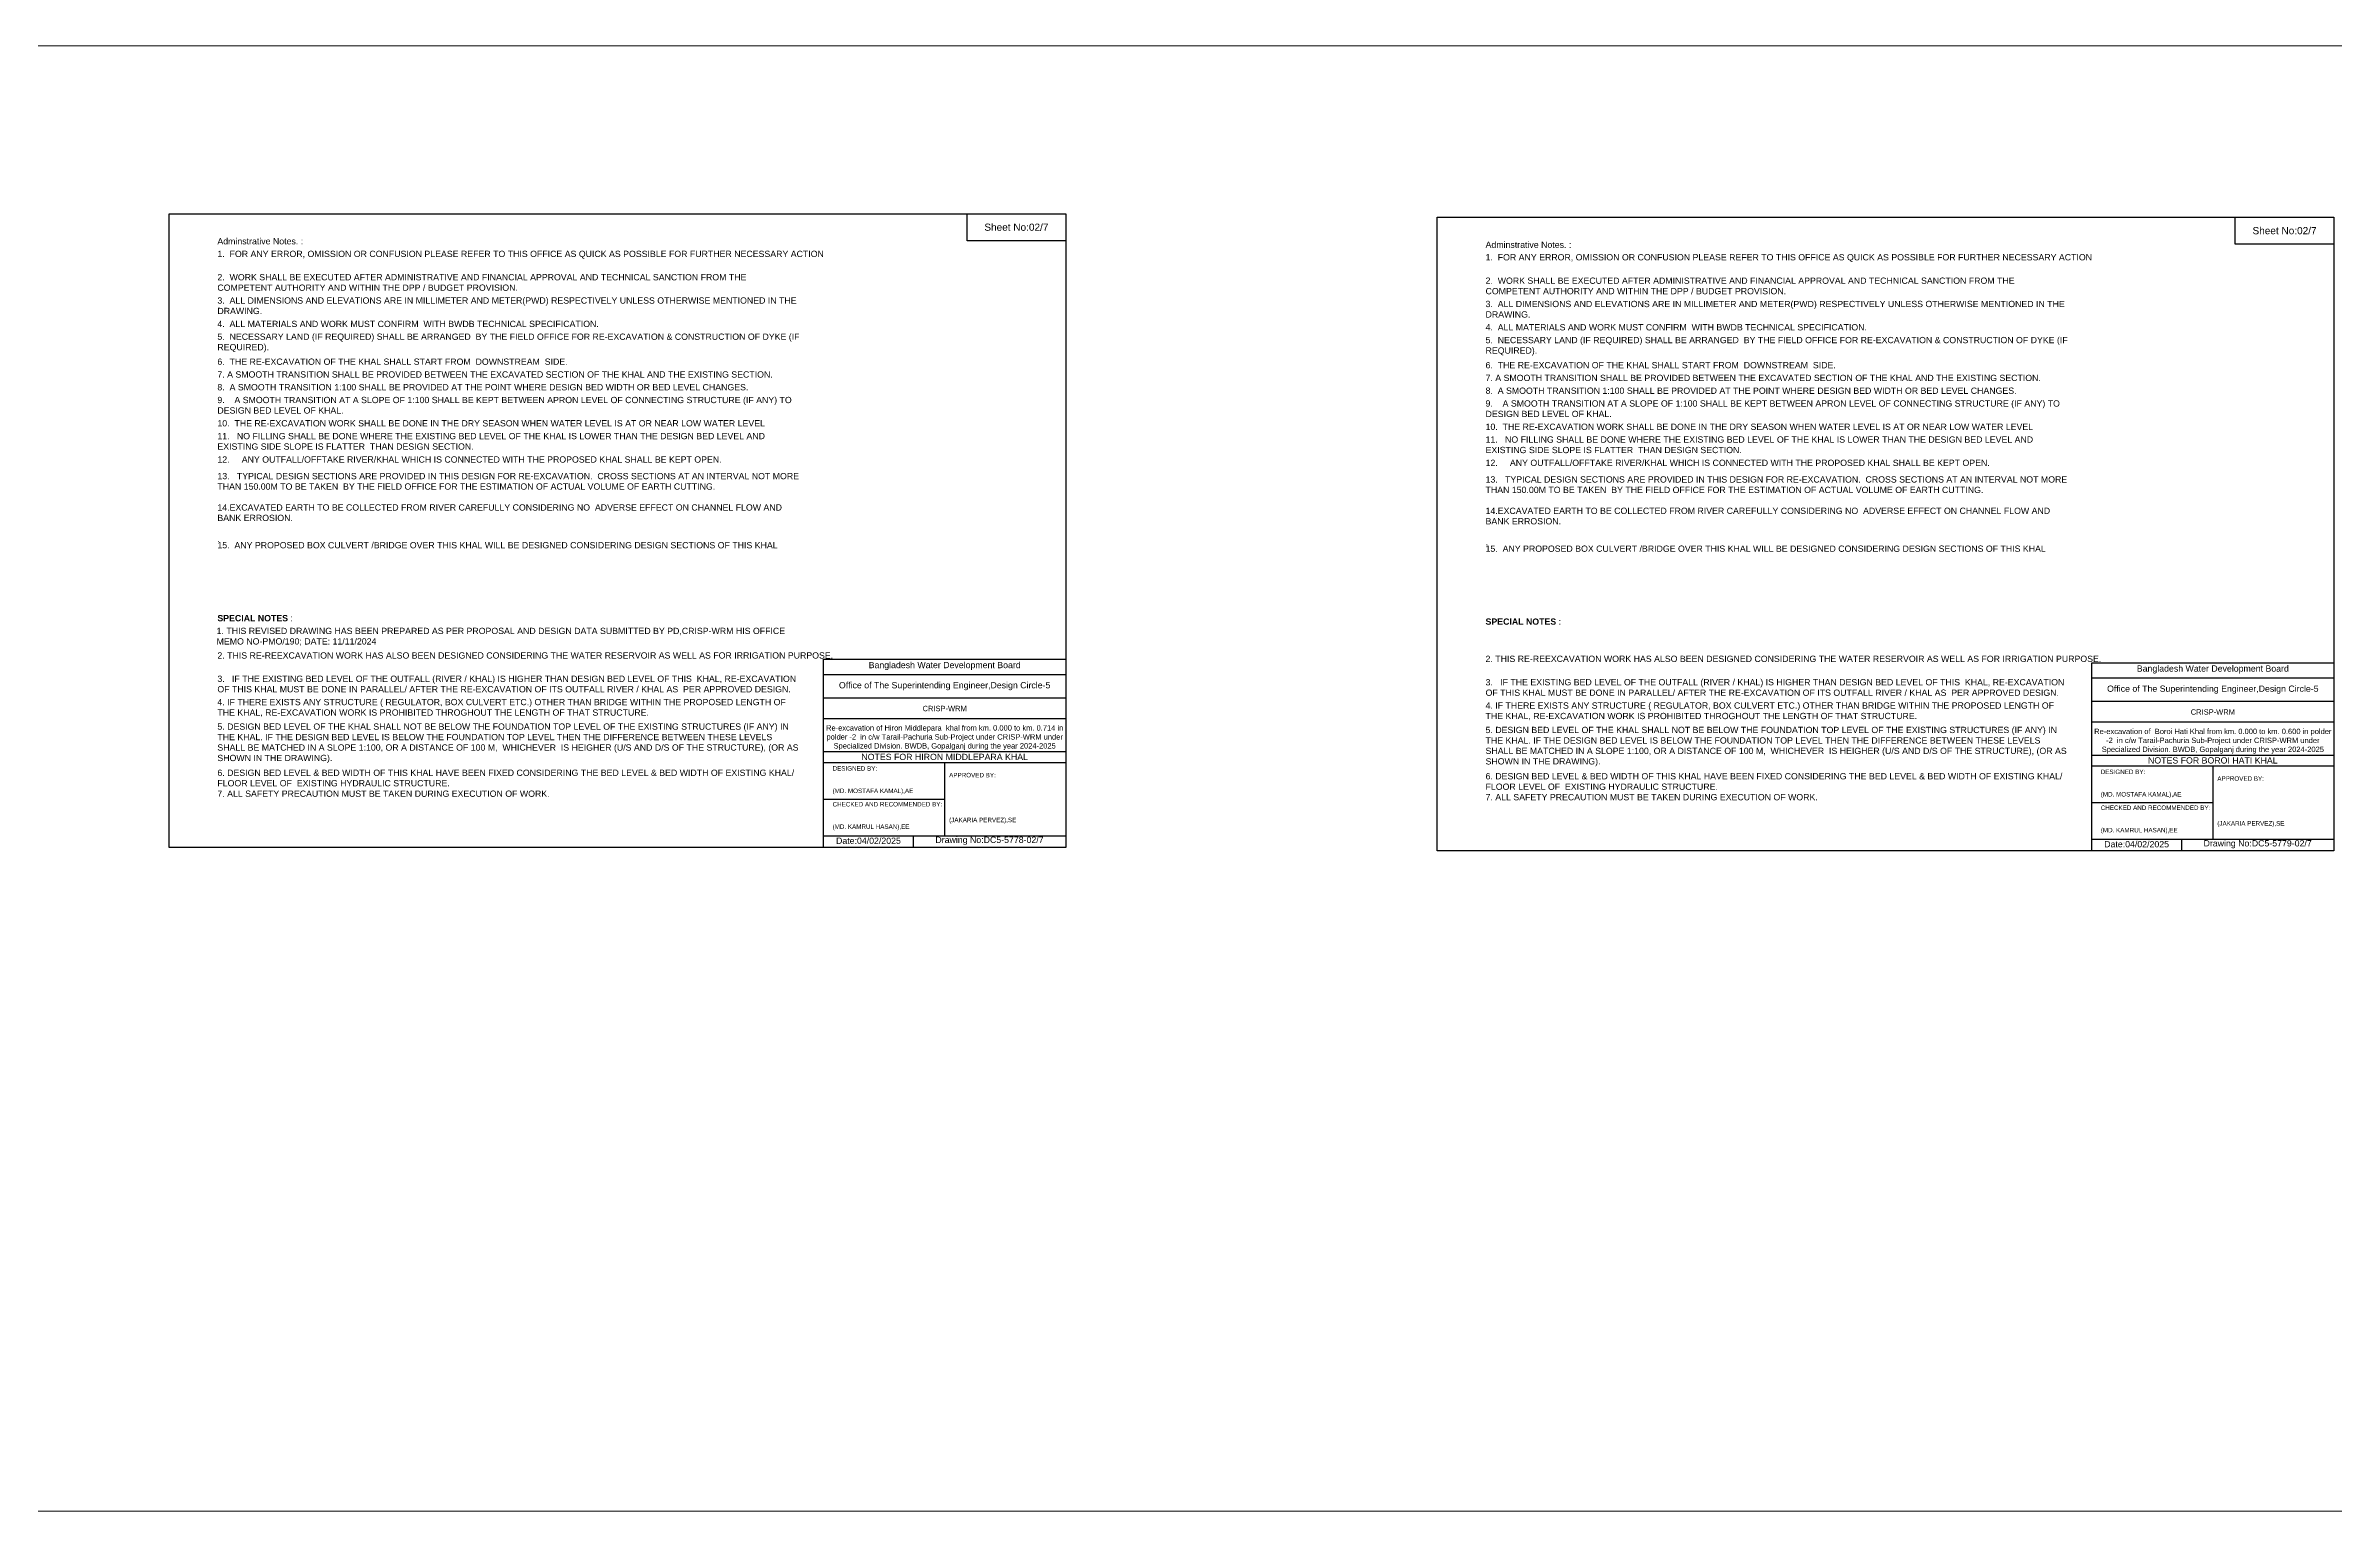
# Model space of a CAD drawing. Header units: inches. Extents: x 85948 to 293477, y -21150 to 8018.
# Drawn here: x 99659 to 120077, y -21150 to -8070 of the extents above; entities that cross this region are included whole.
import ezdxf

# ---------------------------------------------------------------- set-up
doc = ezdxf.new("R2010")
doc.units = ezdxf.units.IN
doc.header["$LTSCALE"] = 7
doc.header["$MEASUREMENT"] = 0
doc.layers.add('Cross Section Labels', color=7, linetype='Continuous', lineweight=9)
doc.styles.get("Standard").update_dxf_attribs({"font": 'arial.ttf'})

msp = doc.modelspace()

# ---------------------------------------------------------------- linework, layer by layer
for points in [[(100759, -9570), (108759, -9570), (108759, -15226), (100759, -15226)], [(107879, -9570), (108759, -9570), (108759, -9810), (107879, -9810)], [(112074, -9601), (120074, -9601), (120074, -15257), (112074, -15257)], [(119194, -9601), (120074, -9601), (120074, -9841), (119194, -9841)]]:
    msp.add_lwpolyline(points, close=True)
for points in [[(106599, -15226), (106599, -13546), (108759, -13546)], [(117914, -15257), (117914, -13577), (120074, -13577)], [(106599, -13682), (108759, -13682)], [(117914, -13713), (120074, -13713)], [(106599, -13890), (108759, -13890)], [(106599, -14074), (108759, -14074)], [(117914, -13921), (120074, -13921)], [(117914, -14105), (120074, -14105)], [(106599, -14370), (108759, -14370)], [(106599, -14466), (108759, -14466)], [(107679, -14466), (107679, -15122)], [(117914, -14401), (120074, -14401)], [(117914, -14497), (120074, -14497)], [(118994, -14497), (118994, -15153)], [(106599, -14794), (107679, -14794)], [(117914, -14825), (118994, -14825)], [(106599, -15122), (108759, -15122)], [(107399, -15122), (107399, -15226)], [(117914, -15153), (120074, -15153)], [(118714, -15153), (118714, -15257)]]:
    msp.add_lwpolyline(points)
at = {"layer": 'Cross Section Labels'}
for p, q in [((87937, -8070), (293477, -8070)), ((293477, -21150), (85948, -21150))]:
    msp.add_line(p, q, dxfattribs=at)

# ---------------------------------------------------------------- texts
for s, insert, char_height, width, attachment_point in [('Adminstrative Notes. :', (101190, -9787), 56, 5200, 1), ('1.  FOR ANY ERROR, OMISSION OR CONFUSION PLEASE REFER TO THIS OFFICE AS QUICK AS POSSIBLE FOR FURTHER NECESSARY ACTION', (101190, -9900), 56, 5200, 1), ('Adminstrative Notes. :', (112505, -9818), 56, 5200, 1), ('1.  FOR ANY ERROR, OMISSION OR CONFUSION PLEASE REFER TO THIS OFFICE AS QUICK AS POSSIBLE FOR FURTHER NECESSARY ACTION', (112505, -9930), 56, 5200, 1), ('2.  WORK SHALL BE EXECUTED AFTER ADMINISTRATIVE AND FINANCIAL APPROVAL AND TECHNICAL SANCTION FROM THE COMPETENT AUTHORITY AND WITHIN THE DPP / BUDGET PROVISION. ', (101190, -10108), 56, 5200, 1), ('2.  WORK SHALL BE EXECUTED AFTER ADMINISTRATIVE AND FINANCIAL APPROVAL AND TECHNICAL SANCTION FROM THE COMPETENT AUTHORITY AND WITHIN THE DPP / BUDGET PROVISION. ', (112505, -10139), 56, 5200, 1), ('3.  ALL DIMENSIONS AND ELEVATIONS ARE IN MILLIMETER AND METER(PWD) RESPECTIVELY UNLESS OTHERWISE MENTIONED IN THE DRAWING.', (101190, -10316), 56, 5200, 1), ('3.  ALL DIMENSIONS AND ELEVATIONS ARE IN MILLIMETER AND METER(PWD) RESPECTIVELY UNLESS OTHERWISE MENTIONED IN THE DRAWING.', (112505, -10347), 56, 5200, 1), ('4.  ALL MATERIALS AND WORK MUST CONFIRM  WITH BWDB TECHNICAL SPECIFICATION.', (101190, -10525), 56, 5200, 1), ('4.  ALL MATERIALS AND WORK MUST CONFIRM  WITH BWDB TECHNICAL SPECIFICATION.', (112505, -10555), 56, 5200, 1), ('5.  NECESSARY LAND (IF REQUIRED) SHALL BE ARRANGED  BY THE FIELD OFFICE FOR RE-EXCAVATION & CONSTRUCTION OF DYKE (IF REQUIRED).', (101190, -10639), 56, 5200, 1), ('5.  NECESSARY LAND (IF REQUIRED) SHALL BE ARRANGED  BY THE FIELD OFFICE FOR RE-EXCAVATION & CONSTRUCTION OF DYKE (IF REQUIRED).', (112505, -10669), 56, 5200, 1), ('6.  THE RE-EXCAVATION OF THE KHAL SHALL START FROM  DOWNSTREAM  SIDE.', (101190, -10862), 56, 5200, 1), ('7. A SMOOTH TRANSITION SHALL BE PROVIDED BETWEEN THE EXCAVATED SECTION OF THE KHAL AND THE EXISTING SECTION.', (101190, -10976), 56, 5200, 1), ('6.  THE RE-EXCAVATION OF THE KHAL SHALL START FROM  DOWNSTREAM  SIDE.', (112505, -10893), 56, 5200, 1), ('7. A SMOOTH TRANSITION SHALL BE PROVIDED BETWEEN THE EXCAVATED SECTION OF THE KHAL AND THE EXISTING SECTION.', (112505, -11007), 56, 5200, 1), ('8.  A SMOOTH TRANSITION 1:100 SHALL BE PROVIDED AT THE POINT WHERE DESIGN BED WIDTH OR BED LEVEL CHANGES.', (101190, -11090), 56, 5200, 1), ('9.    A SMOOTH TRANSITION AT A SLOPE OF 1:100 SHALL BE KEPT BETWEEN APRON LEVEL OF CONNECTING STRUCTURE (IF ANY) TO DESIGN BED LEVEL OF KHAL.', (101190, -11204), 56, 5200, 1), ('8.  A SMOOTH TRANSITION 1:100 SHALL BE PROVIDED AT THE POINT WHERE DESIGN BED WIDTH OR BED LEVEL CHANGES.', (112505, -11121), 56, 5200, 1), ('10.  THE RE-EXCAVATION WORK SHALL BE DONE IN THE DRY SEASON WHEN WATER LEVEL IS AT OR NEAR LOW WATER LEVEL', (101190, -11412), 56, 5200, 1), ('9.    A SMOOTH TRANSITION AT A SLOPE OF 1:100 SHALL BE KEPT BETWEEN APRON LEVEL OF CONNECTING STRUCTURE (IF ANY) TO DESIGN BED LEVEL OF KHAL.', (112505, -11235), 56, 5200, 1), ('11.   NO FILLING SHALL BE DONE WHERE THE EXISTING BED LEVEL OF THE KHAL IS LOWER THAN THE DESIGN BED LEVEL AND EXISTING SIDE SLOPE IS FLATTER  THAN DESIGN SECTION.', (101190, -11526), 56, 5200, 1), ('10.  THE RE-EXCAVATION WORK SHALL BE DONE IN THE DRY SEASON WHEN WATER LEVEL IS AT OR NEAR LOW WATER LEVEL', (112505, -11443), 56, 5200, 1), ('11.   NO FILLING SHALL BE DONE WHERE THE EXISTING BED LEVEL OF THE KHAL IS LOWER THAN THE DESIGN BED LEVEL AND EXISTING SIDE SLOPE IS FLATTER  THAN DESIGN SECTION.', (112505, -11557), 56, 5200, 1), ('12.     ANY OUTFALL/OFFTAKE RIVER/KHAL WHICH IS CONNECTED WITH THE PROPOSED KHAL SHALL BE KEPT OPEN.', (101190, -11735), 56, 5200, 1), ('12.     ANY OUTFALL/OFFTAKE RIVER/KHAL WHICH IS CONNECTED WITH THE PROPOSED KHAL SHALL BE KEPT OPEN.', (112505, -11765), 56, 5200, 1), ('13.   TYPICAL DESIGN SECTIONS ARE PROVIDED IN THIS DESIGN FOR RE-EXCAVATION.  CROSS SECTIONS AT AN INTERVAL NOT MORE THAN 150.00M TO BE TAKEN  BY THE FIELD OFFICE FOR THE ESTIMATION OF ACTUAL VOLUME OF EARTH CUTTING. ^J^J14.EXCAVATED EARTH TO BE COLLECTED FROM RIVER CAREFULLY CONSIDERING NO  ADVERSE EFFECT ON CHANNEL FLOW AND BANK ERROSION.^J^J.', (101190, -11883), 56, 5200, 1), ('13.   TYPICAL DESIGN SECTIONS ARE PROVIDED IN THIS DESIGN FOR RE-EXCAVATION.  CROSS SECTIONS AT AN INTERVAL NOT MORE THAN 150.00M TO BE TAKEN  BY THE FIELD OFFICE FOR THE ESTIMATION OF ACTUAL VOLUME OF EARTH CUTTING. ^J^J14.EXCAVATED EARTH TO BE COLLECTED FROM RIVER CAREFULLY CONSIDERING NO  ADVERSE EFFECT ON CHANNEL FLOW AND BANK ERROSION.^J^J.', (112505, -11913), 56, 5200, 1), ('15.  ANY PROPOSED BOX CULVERT /BRIDGE OVER THIS KHAL WILL BE DESIGNED CONSIDERING DESIGN SECTIONS OF THIS KHAL', (101190, -12500), 56, 5200, 1), ('15.  ANY PROPOSED BOX CULVERT /BRIDGE OVER THIS KHAL WILL BE DESIGNED CONSIDERING DESIGN SECTIONS OF THIS KHAL', (112505, -12531), 56, 5200, 1), ('1. THIS REVISED DRAWING HAS BEEN PREPARED AS PER PROPOSAL AND DESIGN DATA SUBMITTED BY PD,CRISP-WRM HIS OFFICE MEMO NO-PMO/190; DATE: 11/11/2024', (101183, -13265), 56, 5200, 1), ('{\\fArial|b1|i0|c0|p34;SPECIAL NOTES} :', (101190, -13151), 56, 5200, 1), ('{\\fArial|b1|i0|c0|p34;SPECIAL NOTES} :', (112505, -13182), 56, 5200, 1), ('2. THIS RE-REEXCAVATION WORK HAS ALSO BEEN DESIGNED CONSIDERING THE WATER RESERVOIR AS WELL AS FOR IRRIGATION PURPOSE.  ', (101190, -13484), 56, 5200, 1), ('2. THIS RE-REEXCAVATION WORK HAS ALSO BEEN DESIGNED CONSIDERING THE WATER RESERVOIR AS WELL AS FOR IRRIGATION PURPOSE.  ', (112505, -13514), 56, 5200, 1), ('3.   IF THE EXISTING BED LEVEL OF THE OUTFALL (RIVER / KHAL) IS HIGHER THAN DESIGN BED LEVEL OF THIS  KHAL, RE-EXCAVATION OF THIS KHAL MUST BE DONE IN PARALLEL/ AFTER THE RE-EXCAVATION OF ITS OUTFALL RIVER / KHAL AS  PER APPROVED DESIGN.^J', (101190, -13692), 56, 5200, 1), ('3.   IF THE EXISTING BED LEVEL OF THE OUTFALL (RIVER / KHAL) IS HIGHER THAN DESIGN BED LEVEL OF THIS  KHAL, RE-EXCAVATION OF THIS KHAL MUST BE DONE IN PARALLEL/ AFTER THE RE-EXCAVATION OF ITS OUTFALL RIVER / KHAL AS  PER APPROVED DESIGN.^J', (112505, -13723), 56, 5200, 1), ('4. IF THERE EXISTS ANY STRUCTURE ( REGULATOR, BOX CULVERT ETC.) OTHER THAN BRIDGE WITHIN THE PROPOSED LENGTH OF THE KHAL, RE-EXCAVATION WORK IS PROHIBITED THROGHOUT THE LENGTH OF THAT STRUCTURE.', (101190, -13900), 56, 5200, 1), ('CRISP-WRM', (107679, -13986), 48, 2240, 5), ('4. IF THERE EXISTS ANY STRUCTURE ( REGULATOR, BOX CULVERT ETC.) OTHER THAN BRIDGE WITHIN THE PROPOSED LENGTH OF THE KHAL, RE-EXCAVATION WORK IS PROHIBITED THROGHOUT THE LENGTH OF THAT STRUCTURE.', (112505, -13931), 56, 5200, 1), ('CRISP-WRM', (118994, -14017), 48, 2240, 5), ('5. DESIGN BED LEVEL OF THE KHAL SHALL NOT BE BELOW THE FOUNDATION TOP LEVEL OF THE EXISTING STRUCTURES (IF ANY) IN THE KHAL. IF THE DESIGN BED LEVEL IS BELOW THE FOUNDATION TOP LEVEL THEN THE DIFFERENCE BETWEEN THESE LEVELS SHALL BE MATCHED IN A SLOPE 1:100, OR A DISTANCE OF 100 M,  WHICHEVER  IS HEIGHER (U/S AND D/S OF THE STRUCTURE), (OR AS SHOWN IN THE DRAWING).^J', (101190, -14119), 56, 5200, 1), ('Re-excavation of Hiron Middlepara  khal from km. 0.000 to km. 0.714 in polder -2  in c/w Tarail-Pachuria Sub-Project under CRISP-WRM under Specialized Division. BWDB, Gopalganj during the year 2024-2025', (107679, -14246), 48, 2160, 5), ('5. DESIGN BED LEVEL OF THE KHAL SHALL NOT BE BELOW THE FOUNDATION TOP LEVEL OF THE EXISTING STRUCTURES (IF ANY) IN THE KHAL. IF THE DESIGN BED LEVEL IS BELOW THE FOUNDATION TOP LEVEL THEN THE DIFFERENCE BETWEEN THESE LEVELS SHALL BE MATCHED IN A SLOPE 1:100, OR A DISTANCE OF 100 M,  WHICHEVER  IS HEIGHER (U/S AND D/S OF THE STRUCTURE), (OR AS SHOWN IN THE DRAWING).^J', (112505, -14149), 56, 5200, 1), ('Re-excavation of  Boroi Hati Khal from km. 0.000 to km. 0.600 in polder -2  in c/w Tarail-Pachuria Sub-Project under CRISP-WRM under Specialized Division. BWDB, Gopalganj during the year 2024-2025', (118994, -14277), 48, 2160, 5), ('NOTES FOR HIRON MIDDLEPARA KHAL', (107679, -14418), 56, 2240, 5), ('NOTES FOR BOROI HATI KHAL', (118994, -14449), 56, 2240, 5), ('6. DESIGN BED LEVEL & BED WIDTH OF THIS KHAL HAVE BEEN FIXED CONSIDERING THE BED LEVEL & BED WIDTH OF EXISTING KHAL/ FLOOR LEVEL OF  EXISTING HYDRAULIC STRUCTURE.\\P7. ALL SAFETY PRECAUTION MUST BE TAKEN DURING EXECUTION OF WORK.', (101190, -14531), 56, 5200, 1), ('DESIGNED BY:^J^J^J(MD. MOSTAFA KAMAL),AE', (106679, -14626), 40, 1120, 4), ('APPROVED BY:^J^J^J^J^J^J(JAKARIA PERVEZ),SE', (107719, -14786), 40, 1120, 4), ('6. DESIGN BED LEVEL & BED WIDTH OF THIS KHAL HAVE BEEN FIXED CONSIDERING THE BED LEVEL & BED WIDTH OF EXISTING KHAL/ FLOOR LEVEL OF  EXISTING HYDRAULIC STRUCTURE.\\P7. ALL SAFETY PRECAUTION MUST BE TAKEN DURING EXECUTION OF WORK.', (112505, -14562), 56, 5200, 1), ('DESIGNED BY:^J^J^J(MD. MOSTAFA KAMAL),AE', (117994, -14657), 40, 1120, 4), ('APPROVED BY:^J^J^J^J^J^J(JAKARIA PERVEZ),SE', (119034, -14817), 40, 1120, 4), ('CHECKED AND RECOMMENDED BY:^J^J^J(MD. KAMRUL HASAN),EE', (106679, -14946), 40, 1120, 4), ('CHECKED AND RECOMMENDED BY:^J^J^J(MD. KAMRUL HASAN),EE', (117994, -14977), 40, 1120, 4), ('Date:04/02/2025', (106999, -15166), 56, 1120, 5), ('Drawing No:DC5-5778-02/7', (108079, -15166), 56, 1760, 5), ('Date:04/02/2025', (118314, -15197), 56, 1120, 5), ('Drawing No:DC5-5779-02/7', (119394, -15197), 56, 1760, 5)]:
    msp.add_mtext(s, dxfattribs=dict(insert=insert, char_height=char_height, width=width, attachment_point=attachment_point))
at = {"attachment_point": 5}
for s, insert, char_height in [('Sheet No:02/7', (108319, -9690), 64), ('Sheet No:02/7', (119634, -9721), 64), ('Bangladesh Water Development Board', (107679, -13606), 56), ('Bangladesh Water Development Board', (118994, -13637), 56), ('Office of The Superintending Engineer,Design Circle-5', (107679, -13786), 56), ('Office of The Superintending Engineer,Design Circle-5', (118994, -13817), 56)]:
    msp.add_mtext(s, dxfattribs=dict(at, insert=insert, char_height=char_height))

doc.saveas('drawing.dxf')
